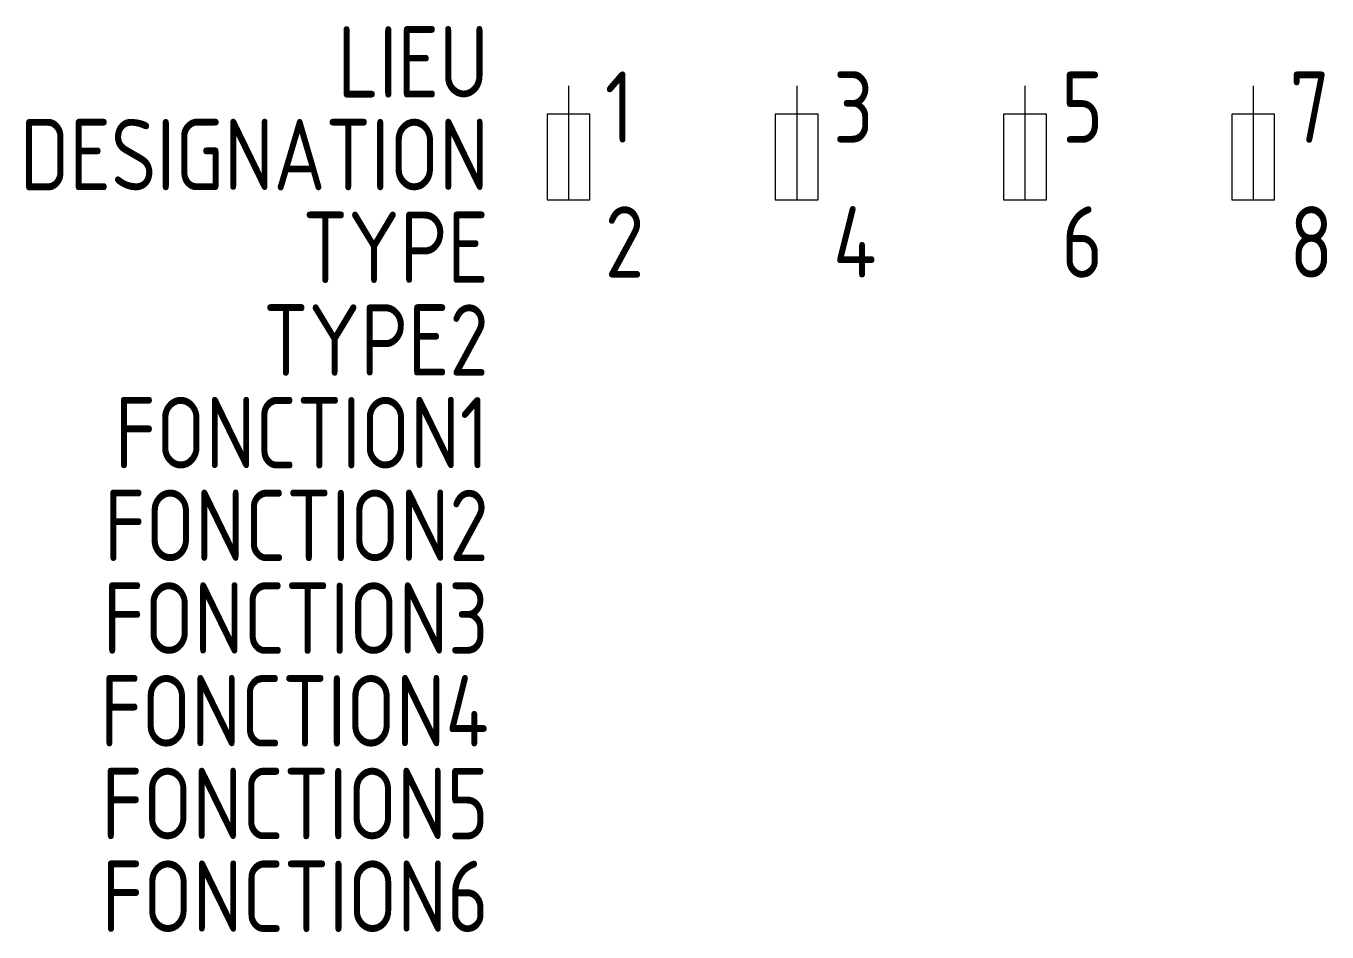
# Model space of a CAD drawing. Extents: x -1603.6 to -1558, y -909.3 to -877.5.
import ezdxf
from ezdxf.enums import TextEntityAlignment as Align

# ---------------------------------------------------------------- set-up
doc = ezdxf.new("R2010")
doc.units = 0
for name, color, linetype in [('SYMB_FIL', 3, 'CONTINUOUS'), ('SYMB_TXT_CONTACT', 2, 'CONTINUOUS'), ('SYMB_TXT_NOM', 3, 'CONTINUOUS')]:
    doc.layers.add(name, color=color, linetype=linetype)
doc.styles.add('NET2_5', font='isocp.shx', dxfattribs={"width": 0.9, "height": 2.5})

msp = doc.modelspace()

# ---------------------------------------------------------------- linework, layer by layer
at = {"layer": 'SYMB_FIL'}
for p, q in [((-1584.634, -879.593), (-1584.634, -883.593)), ((-1576.634, -879.593), (-1576.634, -883.593)), ((-1568.634, -879.593), (-1568.634, -883.593)), ((-1560.634, -879.593), (-1560.634, -883.593))]:
    msp.add_line(p, q, dxfattribs=at)
for points in [[(-1585.384, -883.593), (-1583.884, -883.593), (-1583.884, -880.593), (-1585.384, -880.593)], [(-1577.384, -883.593), (-1575.884, -883.593), (-1575.884, -880.593), (-1577.384, -880.593)], [(-1569.384, -883.593), (-1567.884, -883.593), (-1567.884, -880.593), (-1569.384, -880.593)], [(-1561.384, -883.593), (-1559.884, -883.593), (-1559.884, -880.593), (-1561.384, -880.593)]]:
    msp.add_lwpolyline(points, close=True, dxfattribs=at)

# ---------------------------------------------------------------- texts
at = {"layer": 'SYMB_TXT_CONTACT', "style": 'NET2_5', "width": 0.9, "flags": 8}
for tag, p, s in [('1', (-1583.359, -881.593), '1'), ('3', (-1575.359, -881.593), '3'), ('5', (-1567.359, -881.593), '5'), ('7', (-1559.359, -881.593), '7'), ('2', (-1583.359, -886.32), '2'), ('4', (-1575.359, -886.32), '4'), ('6', (-1567.359, -886.32), '6'), ('8', (-1559.359, -886.32), '8')]:
    msp.add_attdef(tag, p, s, height=2.5, dxfattribs=at)
at = {"layer": 'SYMB_TXT_NOM', "style": 'NET2_5', "width": 0.9, "flags": 8}
for tag, text, p in [('LIEU', '', (-1587.429, -880.008)), ('DESIGNATION', 'F?', (-1587.429, -883.258)), ('TYPE', '?A', (-1587.429, -886.508)), ('TYPE2', '', (-1587.429, -889.758)), ('FONCTION1', '', (-1587.429, -893.008)), ('FONCTION2', '', (-1587.429, -896.258)), ('FONCTION3', '', (-1587.429, -899.508)), ('FONCTION4', '', (-1587.429, -902.758)), ('FONCTION5', '', (-1587.429, -906.008)), ('FONCTION6', '', (-1587.429, -909.258))]:
    msp.add_attdef(tag, text=text, height=2.5, dxfattribs=at).set_placement(p, align=Align.RIGHT)

doc.saveas('drawing.dxf')
